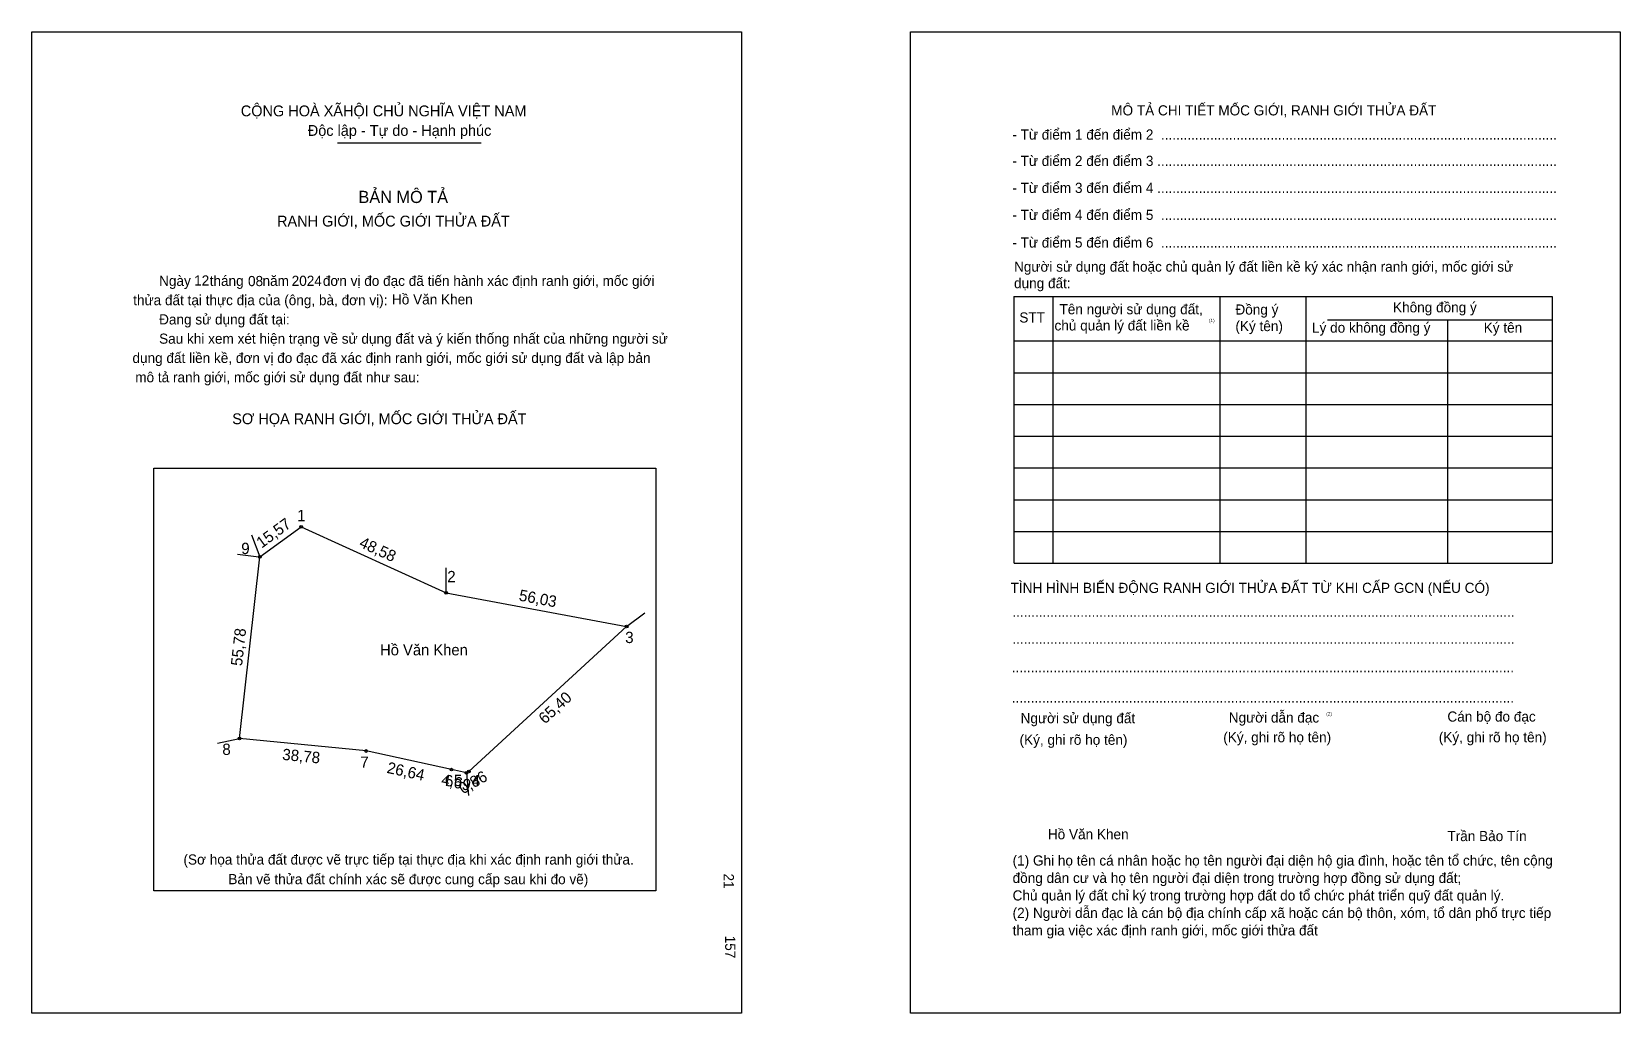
# Model space of a CAD drawing. Extents: x 547142 to 547627, y 1826015 to 1826315.
import ezdxf

# ---------------------------------------------------------------- set-up
doc = ezdxf.new("R2010")
doc.units = 0
for name, color, linetype in [('bmtKhungInTrang1', 7, 'Continuous'), ('bmtKhungInTrang2', 7, 'Continuous'), ('bmtNoiDung', 7, 'Continuous'), ('bmtTemplate', 7, 'Continuous'), ('CanhThua', 7, 'Continuous'), ('ChieuDaiCanhThua', 7, 'Continuous'), ('MocDinhThua', 7, 'Continuous'), ('RauThua', 7, 'Continuous'), ('SoHieuDinhThua', 7, 'Continuous'), ('TenChuSuDung', 7, 'Continuous')]:
    doc.layers.add(name, color=color, linetype=linetype)

msp = doc.modelspace()

# ---------------------------------------------------------------- linework, layer by layer
at = {"layer": 'bmtKhungInTrang1'}
msp.add_lwpolyline([(547142.46, 1826314.76), (547358.94, 1826314.76), (547358.94, 1826015.35), (547142.46, 1826015.35)], close=True, dxfattribs=at)
at = {"layer": 'bmtKhungInTrang2'}
msp.add_lwpolyline([(547410.56, 1826314.76), (547627.04, 1826314.76), (547627.04, 1826015.35), (547410.56, 1826015.35)], close=True, dxfattribs=at)
at = {"layer": 'bmtTemplate'}
for p, q in [((547235.75, 1826280.83), (547279.53, 1826280.83)), ((547453.99, 1826234), (547453.99, 1826152.61)), ((547504.91, 1826234), (547504.91, 1826152.61)), ((547531.11, 1826234.1), (547531.11, 1826152.61)), ((547606.31, 1826234), (547606.31, 1826152.61)), ((547537.76, 1826226.83), (547606.31, 1826226.83)), ((547442.12, 1826220.44), (547606.31, 1826220.44)), ((547442.12, 1826210.75), (547606.31, 1826210.75)), ((547442.12, 1826201.06), (547606.31, 1826201.06)), ((547442.12, 1826191.37), (547606.31, 1826191.37)), ((547442.12, 1826181.68), (547606.31, 1826181.68)), ((547442.12, 1826171.99), (547606.31, 1826171.99)), ((547442.12, 1826162.3), (547606.31, 1826162.3)), ((547442.12, 1826152.61), (547606.31, 1826152.61))]:
    msp.add_line(p, q, dxfattribs=at)
for points in [[(547442.01, 1826234), (547606.31, 1826234)], [(547442.01, 1826234), (547442.01, 1826152.61)], [(547574.36, 1826226.73), (547574.36, 1826152.61)]]:
    msp.add_lwpolyline(points, dxfattribs=at)
msp.add_lwpolyline([(547179.71, 1826052.64), (547179.71, 1826181.67), (547332.88, 1826181.67), (547332.88, 1826052.64)], close=True, dxfattribs=at)
at = {"layer": 'CanhThua'}
for p, q in [((547212.08, 1826154.55), (547224.64, 1826163.76)), ((547224.64, 1826163.76), (547268.85, 1826143.61)), ((547205.86, 1826099.12), (547212.08, 1826154.55)), ((547268.85, 1826143.61), (547323.94, 1826133.36)), ((547323.94, 1826133.36), (547275.8, 1826089.08)), ((547244.45, 1826095.35), (547205.86, 1826099.12)), ((547270.47, 1826089.66), (547244.45, 1826095.35)), ((547275.06, 1826088.66), (547270.47, 1826089.66)), ((547275.8, 1826089.08), (547275.06, 1826088.66))]:
    msp.add_line(p, q, dxfattribs=at)
at = {"layer": 'MocDinhThua'}
for centre in [(547224.64, 1826163.76), (547212.08, 1826154.55), (547268.85, 1826143.61), (547323.94, 1826133.36), (547205.86, 1826099.12), (547244.45, 1826095.35), (547270.47, 1826089.66), (547275.06, 1826088.66), (547275.8, 1826089.08)]:
    msp.add_circle(centre, 0.414, dxfattribs=at)
at = {"layer": 'RauThua'}
for p, q in [((547209.54, 1826161.25), (547212.08, 1826154.55)), ((547205.24, 1826155.42), (547211.78, 1826154.59)), ((547211.78, 1826154.59), (547212.08, 1826154.55)), ((547268.85, 1826143.61), (547268.9, 1826151.18)), ((547323.94, 1826133.36), (547329.44, 1826137.47)), ((547199.14, 1826097.71), (547205.86, 1826099.12)), ((547275.06, 1826088.66), (547275.67, 1826081.81))]:
    msp.add_line(p, q, dxfattribs=at)

# ---------------------------------------------------------------- texts
at = {"layer": 'bmtNoiDung'}
for s, height, p in [('12', 3.097, (547192, 1826237.34)), ('08', 3.097, (547208.43, 1826237.17)), ('2024', 3.097, (547221.75, 1826237.23)), ('Hồ Văn Khen', 3.0974, (547252.35, 1826231.58)), ('Hồ Văn Khen', 3.0974, (547452.43, 1826068.41))]:
    msp.add_text(s, height=height, dxfattribs=at).set_placement(p)
for s, p in [('21', (547353.55, 1826057.97)), ('157', (547353.99, 1826039.01))]:
    msp.add_text(s, height=3.097, rotation=270, dxfattribs=at).set_placement(p)
at = {"layer": 'bmtTemplate'}
for s, height, p in [('CỘNG HOÀ XÃHỘI CHỦ NGHĨA VIỆT NAM', 3.3039, (547206.23, 1826288.97)), ('MÔ TẢ CHI TIẾT MỐC GIỚI, RANH GIỚI THỬA ĐẤT', 3.0962, (547471.77, 1826289.24)), ('Độc lập - Tự do - Hạnh phúc', 3.3039, (547226.66, 1826283)), ('- Từ điểm 1 đến điểm 2  .........................................................................................................', 3.09621, (547441.59, 1826281.86)), ('- Từ điểm 2 đến điểm 3 ..........................................................................................................', 3.09621, (547441.59, 1826273.83)), ('BẢN MÔ TẢ', 3.717, (547242.12, 1826262.52)), ('- Từ điểm 3 đến điểm 4 ..........................................................................................................', 3.09621, (547441.59, 1826265.59)), ('RANH GIỚI, MỐC GIỚI THỬA ĐẤT', 3.3039, (547217.28, 1826255.35)), ('- Từ điểm 4 đến điểm 5  .........................................................................................................', 3.09621, (547441.59, 1826257.36)), ('- Từ điểm 5 đến điểm 6  .........................................................................................................', 3.09621, (547441.59, 1826248.93)), ('Người sử dụng đất hoặc chủ quản lý đất liền kề ký xác nhận ranh giới, mốc giới sử', 3.0962, (547442.12, 1826241.56)), ('Ngày     tháng     năm         đơn vị đo đạc đã tiến hành xác định ranh giới, mốc giới ', 3.0974, (547181.31, 1826237.24)), ('dụng đất:', 3.096, (547442.12, 1826236.52)), ('thửa đất tại thực địa của (ông, bà, đơn vị):', 3.0974, (547173.41, 1826231.35)), ('Không đồng ý', 3.0962, (547557.73, 1826229.16)), ('Đang sử dụng đất tại:', 3.0974, (547181.31, 1826225.47)), ('STT', 3.096, (547443.74, 1826226.06)), ('Tên người sử dụng đất,', 3.0962, (547455.99, 1826228.58)), ('(1)', 1.032, (547501.56, 1826226.17)), ('Đồng ý', 3.096, (547509.65, 1826228.48)), ('Sau khi xem xét hiện trạng về sử dụng đất và ý kiến thống nhất của những người sử ', 3.0974, (547181.31, 1826219.59)), ('chủ quản lý đất liền kề', 3.0962, (547454.47, 1826223.63)), ('(Ký tên)', 3.096, (547509.65, 1826223.44)), ('Lý do không đồng ý', 3.0962, (547533.01, 1826222.96)), ('Ký tên', 3.096, (547585.4, 1826222.96)), ('dụng đất liền kề, đơn vị đo đạc đã xác định ranh giới, mốc giới sử dụng đất và lập bản', 3.0974, (547173.18, 1826213.71)), ('mô tả ranh giới, mốc giới sử dụng đất như sau:', 3.0974, (547174.03, 1826207.82)), ('SƠ HỌA RANH GIỚI, MỐC GIỚI THỬA ĐẤT', 3.3039, (547203.62, 1826195.05)), ('TÌNH HÌNH BIẾN ĐỘNG RANH GIỚI THỬA ĐẤT TỪ KHI CẤP GCN (NẾU CÓ)', 3.0962, (547441.07, 1826143.57)), ('.....................................................................................................................................', 3.10085, (547441.59, 1826136.28)), ('.....................................................................................................................................', 3.10085, (547441.59, 1826128.05)), ('.....................................................................................................................................', 3.10085, (547441.43, 1826119.32)), ('.....................................................................................................................................', 3.10085, (547441.43, 1826110.12)), ('Người sử dụng đất', 3.0962, (547444.12, 1826103.82)), ('Người dẫn đạc', 3.0962, (547507.62, 1826104.02)), ('(2)', 1.032, (547537.36, 1826106.15)), ('Cán bộ đo đạc', 3.0962, (547574.32, 1826104.31)), ('(Ký, ghi rõ họ tên)', 3.0962, (547505.94, 1826098.01)), ('(Ký, ghi rõ họ tên)', 3.0962, (547571.69, 1826098.01)), ('(Ký, ghi rõ họ tên)', 3.0962, (547443.8, 1826097.23)), ('Trần Bảo Tín', 3.0962, (547574.32, 1826067.85)), ('(Sơ họa thửa đất được vẽ trực tiếp tại thực địa khi xác định ranh giới thửa.', 3.0974, (547188.74, 1826060.7)), ('(1) Ghi họ tên cá nhân hoặc họ tên người đại diện hộ gia đình, hoặc tên tổ chức, tên cộng', 3.0962, (547441.68, 1826060.4)), ('Bản vẽ thửa đất chính xác sẽ được cung cấp sau khi đo vẽ)', 3.0974, (547202.44, 1826054.71)), ('đồng dân cư và họ tên người đại diện trong trường hợp đồng sử dụng đất;', 3.0962, (547441.68, 1826055.07)), ('Chủ quản lý đất chỉ ký trong trường hợp đất do tổ chức phát triển quỹ đất quản lý.', 3.0962, (547441.68, 1826049.74)), ('(2) Người dẫn đạc là cán bộ địa chính cấp xã hoặc cán bộ thôn, xóm, tổ dân phố trực tiếp', 3.0962, (547441.68, 1826044.41)), ('tham gia việc xác định ranh giới, mốc giới thửa đất', 3.0962, (547441.68, 1826039.08))]:
    msp.add_text(s, height=height, dxfattribs=at).set_placement(p)
at = {"layer": 'ChieuDaiCanhThua'}
for s, rotation, p in [('15,57', 36.2222, (547212.57, 1826157.05)), ('48,58', 335.5087, (547242.07, 1826157.71)), ('56,03', 349.4513, (547290.89, 1826141.27)), ('55,78', 83.5957, (547206.59, 1826121.14)), ('65,40', 42.6107, (547299.02, 1826103.4)), ('38,78', 354.416, (547218.76, 1826092.66)), ('26,64', 347.6637, (547250.58, 1826088.71)), ('4,69', 347.6605, (547267.18, 1826085.08)), ('0,86', 29.5543, (547274, 1826082.1))]:
    msp.add_text(s, height=3.451, rotation=rotation, dxfattribs=at).set_placement(p)
at = {"layer": 'SoHieuDinhThua'}
for s, p in [('1', (547223.39, 1826165.46)), ('9', (547206.37, 1826155.42)), ('2', (547269.2, 1826146.83)), ('3', (547323.49, 1826128.27)), ('8', (547200.6, 1826094.14)), ('7', (547242.68, 1826090.21)), ('6', (547268.5, 1826084.56)), ('5', (547271.22, 1826084.65)), ('4', (547276.61, 1826084.56))]:
    msp.add_text(s, height=3.45, dxfattribs=at).set_placement(p)
at = {"layer": 'TenChuSuDung'}
msp.add_text('Hồ Văn Khen', height=3.3637, dxfattribs=at).set_placement((547248.72, 1826124.52))

doc.saveas('drawing.dxf')
